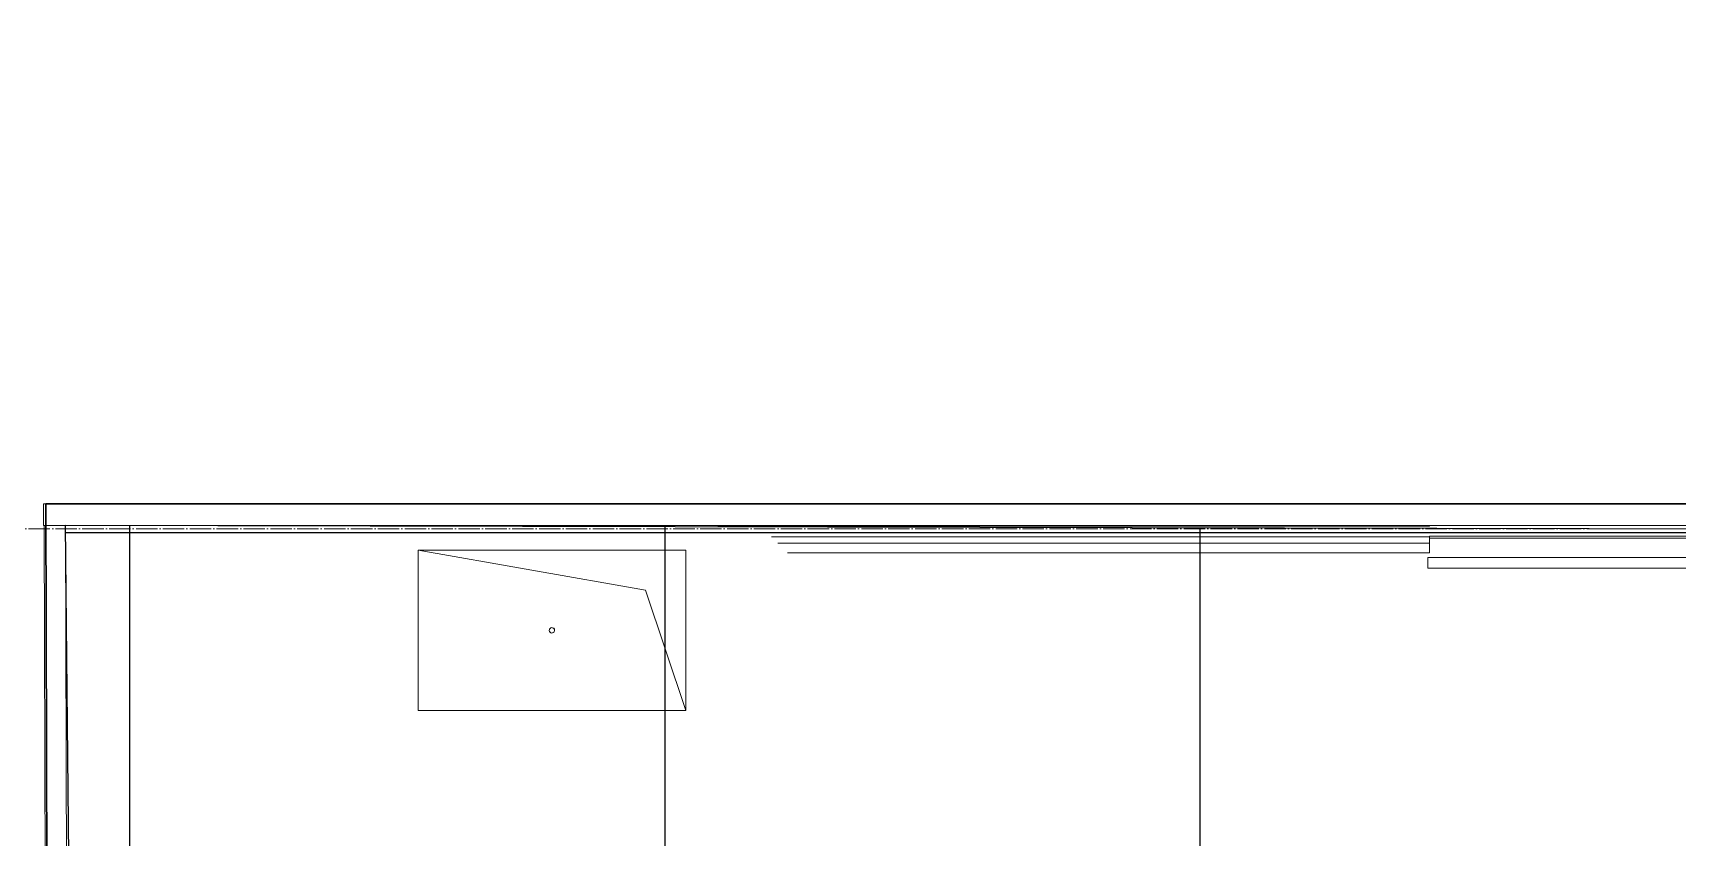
# Model space of a CAD drawing. Header units: millimetres. Extents: x -11798 to 72626, y -32713 to 44110.
# Drawn here: x 7530 to 9066, y 8007 to 8758 of the extents above; entities that cross this region are included whole.
import ezdxf

# ---------------------------------------------------------------- set-up
doc = ezdxf.new("R2010")
doc.units = ezdxf.units.MM
doc.linetypes.add('ADSK_Линия сетки', pattern=[25, 20, -2.5, 0, -2.5])
doc.layers.add('1_Сущ. кусты', color=7, linetype='Continuous')
for name, color, linetype, lineweight in [('Обобщенные модели', 7, 'Continuous', 18), ('Оси', 7, 'Continuous', 9), ('Стены несущие', 7, 'Continuous', 30), ('Стены отделка', 7, 'Continuous', 30), ('Стены штриховка', 7, 'Continuous', 9)]:
    doc.layers.add(name, color=color, linetype=linetype, lineweight=lineweight)

# ---------------------------------------------------------------- blocks, each defined once
blk = doc.blocks.new('GM_Отверстие прямоугольное _в плите_ - Отверстие-2577628-План полов 3-го этажа')
at = {"layer": 'Обобщенные модели'}
for p, q in [((-75, -125), (-75, 125)), ((-75, 125), (75, 125)), ((75, 125), (-75, 125)), ((-75, 125), (-75, -125)), ((-37.5, 87.5), (75, 125)), ((75, 125), (75, -125)), ((75, -125), (75, 125)), ((-75, -125), (-37.5, 87.5)), ((75, -125), (-75, -125)), ((-75, -125), (75, -125))]:
    blk.add_line(p, q, dxfattribs=at)
for start, end in [(360, 180), (180, 360), (60, 165), (300, 360), (195, 270)]:
    blk.add_arc((0, 0), 2.5, start, end, dxfattribs=at)

msp = doc.modelspace()

# ---------------------------------------------------------------- hatches: boundary and pattern name
at = {"layer": '1_Сущ. кусты', "true_color": 0x808080, "transparency": 33554661}
h = msp.add_hatch(dxfattribs=at)
h.set_pattern_fill('NET', color=8, scale=157.5)
h.set_pattern_definition([(0, (17621.5, 8791.2), (0, 500.062), []), (90, (17621.5, 8791.2), (-500.062, 3e-14), [])])
h.paths.add_polyline_path([(7560.598, 8298.291), (13113, 8286.238), (13113, 8688.238), (13198, 8688.238), (13198, 8697.238), (13188, 8697.238), (13188, 8749.238), (13173, 8749.238), (13173, 8758.238), (13188.392, 8758.238), (13190.294, 8754.944), (13196, 8758.238), (13199.939, 8758.238), (13224.954, 8714.911), (13233.615, 8719.911), (13238.115, 8712.116), (13318, 8758.238), (14408, 8758.238), (14487.885, 8712.116), (14492.385, 8719.911), (14501.046, 8714.911), (14508.396, 8727.642), (14538, 8727.642), (14538, 8697.238), (14528, 8697.238), (14528, 8688.238), (14574.045, 8688.238), (14574.045, 8418.232), (14623, 8418.232), (14623, 8298.238), (14613, 8298.238), (14613, 8258.238), (14958.198, 8258.238), (14958.198, 7644.844), (14774, 7644.844), (14774, 7216.844), (15698.353, 7216.844), (15698.353, 2648.232), (15774, 2648.232), (15774, 7633.238), (16680, 7633.238), (16680, 8258.238), (16780, 8258.238), (16780, 8268.238), (16680, 8268.238), (16680, 8286.238), (16760, 8286.238), (16760, 8298.238), (16764, 8298.238), (16764, 8688.238), (16859, 8688.238), (16859, 8697.238), (16849, 8697.238), (16849, 8749.238), (16834, 8749.238), (16834, 8758.238), (16849.392, 8758.238), (16851.294, 8754.944), (16857, 8758.238), (16860.939, 8758.238), (16885.954, 8714.911), (16894.615, 8719.911), (16899.115, 8712.116), (16979, 8758.238), (18069, 8758.238), (18148.885, 8712.116), (18153.385, 8719.911), (18162.046, 8714.911), (18187.061, 8758.238), (18191, 8758.238), (18196.706, 8754.944), (18198.608, 8758.238), (18214, 8758.238), (18214, 8749.238), (18199, 8749.238), (18199, 8697.238), (18189, 8697.238), (18189, 8688.238), (18274, 8688.238), (18274.009, 8298.238), (18260, 8298.238), (18260.03, 8286.238), (18280, 8286.238), (18280, 8258.238), (23857.5, 8258.238), (23857.5, 2579.01), (19339.011, 2579.01), (19339.011, 2636.656), (18274.14, 2636.656), (18274.14, 2458.232), (15684, 2458.232), (15684, 2648.232), (15484, 2648.232), (15484, 2584.073), (13689.007, 2584.073), (13689.007, 2628.232), (12629.01, 2628.232), (12629.01, 2584.073), (8044.013, 2584.073), (8044.013, 2643.232), (7617.408, 2643.232)])

# ---------------------------------------------------------------- linework, layer by layer
msp.add_lwpolyline([(13689.007, 2628.232), (12629.01, 2628.232), (12629.01, 2584.073), (8044.013, 2584.073), (8044.013, 2643.232), (7617.408, 2643.232), (7560.598, 8298.291), (13113, 8286.238), (13113, 8688.238), (13198, 8688.238), (13198, 8697.238), (13188, 8697.238), (13188, 8749.238), (13173, 8749.238), (13173, 8758.238), (13188.392, 8758.238), (13190.294, 8754.944), (13196, 8758.238), (13199.939, 8758.238), (13224.954, 8714.911), (13233.615, 8719.911), (13238.115, 8712.116), (13318, 8758.238), (14408, 8758.238)])
at = {"layer": 'Оси', "linetype": 'ADSK_Линия сетки'}
msp.add_line((-10997.814, 8295), (56004.853, 8295), dxfattribs=at)
at = {"layer": 'Стены несущие'}
for p, q in [((8314, 8318.238), (7542.115, 8318.238)), ((7558.133, 2397.937), (7542.115, 8318.238)), ((13103, 8318.238), (8314, 8318.238))]:
    msp.add_line(p, q, dxfattribs=at)
at = {"layer": 'Стены отделка', "lineweight": 9}
for p, q in [((7542.115, 8318.238), (7540, 8318.238)), ((7540, 8318.238), (7540, 8298.238)), ((7540, 8298.238), (8835, 8298.238)), ((7560.598, 8298.291), (7540.598, 8298.232)), ((7540.598, 8298.232), (7558.133, 2399.422)), ((7578.077, 2418.232), (7560.598, 8298.291)), ((8835, 8297.642), (8170, 8297.642)), ((8835, 8298.238), (8835, 8297.642)), ((8835, 8286.238), (13113, 8286.238)), ((8835, 8272.642), (8835, 8286.238)), ((8235, 8272.642), (8835, 8272.642)), ((13113, 8268.238), (8833.198, 8268.238)), ((8833.198, 8268.238), (8833.198, 8258.238)), ((8833.198, 8258.238), (13113, 8258.238))]:
    msp.add_line(p, q, dxfattribs=at)
at = {"layer": 'Стены штриховка'}
for p, q in [((13103, 8298.238), (8835, 8298.238)), ((8835, 8287.642), (8220, 8287.642)), ((8835, 8281.642), (8226, 8281.642)), ((8835, 8288.238), (13113, 8288.238)), ((8835, 8288.238), (8835, 8286.238))]:
    msp.add_line(p, q, dxfattribs=at)

# ---------------------------------------------------------------- block references
at = {"layer": 'Обобщенные модели', "rotation": 269.9999999999997}
msp.add_blockref('GM_Отверстие прямоугольное _в плите_ - Отверстие-2577628-План полов 3-го этажа', (8015, 8200.201), dxfattribs=at)

doc.saveas('drawing.dxf')
